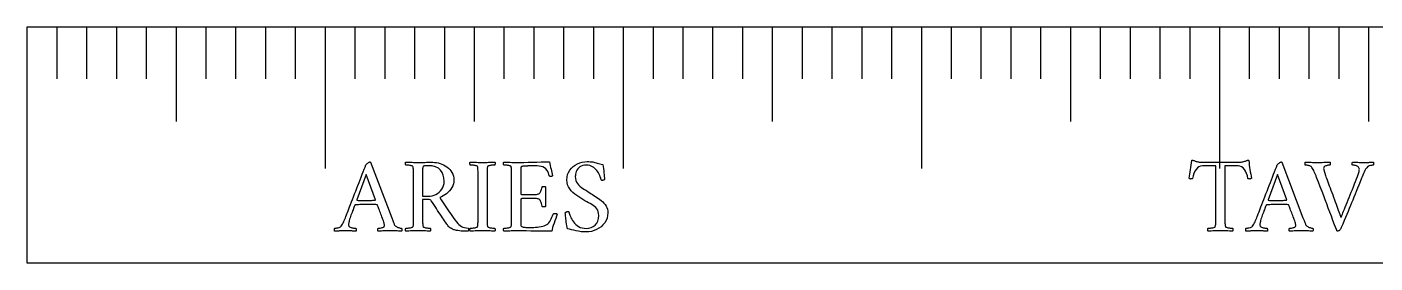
# Model space of a CAD drawing. Header units: millimetres. Extents: x 0 to 542, y 0 to 12.
# Drawn here: x 0 to 68.1, y 0 to 11.9 of the extents above; entities that cross this region are included whole.
import ezdxf

# ---------------------------------------------------------------- set-up
doc = ezdxf.new("R2010")
doc.units = ezdxf.units.MM
for name, color, linetype in [('CUT_OUTER', 1, 'Continuous'), ('ENGRAVE', 7, 'Continuous'), ('ENGRAVE_FINE', 8, 'Continuous'), ('TEXT', 5, 'Continuous')]:
    doc.layers.add(name, color=color, linetype=linetype)

msp = doc.modelspace()

# ---------------------------------------------------------------- linework, layer by layer
at = {"layer": 'CUT_OUTER'}
msp.add_lwpolyline([(0, 0), (542.2389, 0), (542.2389, 11.9), (0, 11.9)], close=True, dxfattribs=at)
at = {"layer": 'ENGRAVE'}
for points in [[(0, 11.9), (0, 4.76)], [(7.5311, 11.9), (7.5311, 7.14)], [(15.0622, 11.9), (15.0622, 4.76)], [(22.5933, 11.9), (22.5933, 7.14)], [(30.1244, 11.9), (30.1244, 4.76)], [(37.6555, 11.9), (37.6555, 7.14)], [(45.1866, 11.9), (45.1866, 4.76)], [(52.7177, 11.9), (52.7177, 7.14)], [(60.2488, 11.9), (60.2488, 4.76)], [(67.7799, 11.9), (67.7799, 7.14)]]:
    msp.add_lwpolyline(points, dxfattribs=at)
at = {"layer": 'ENGRAVE_FINE'}
for points in [[(1.5062, 11.9), (1.5062, 9.282)], [(3.0124, 11.9), (3.0124, 9.282)], [(4.5187, 11.9), (4.5187, 9.282)], [(6.0249, 11.9), (6.0249, 9.282)], [(9.0373, 11.9), (9.0373, 9.282)], [(10.5435, 11.9), (10.5435, 9.282)], [(12.0498, 11.9), (12.0498, 9.282)], [(13.556, 11.9), (13.556, 9.282)], [(16.5684, 11.9), (16.5684, 9.282)], [(18.0746, 11.9), (18.0746, 9.282)], [(19.5808, 11.9), (19.5808, 9.282)], [(21.0871, 11.9), (21.0871, 9.282)], [(24.0995, 11.9), (24.0995, 9.282)], [(25.6057, 11.9), (25.6057, 9.282)], [(27.1119, 11.9), (27.1119, 9.282)], [(28.6182, 11.9), (28.6182, 9.282)], [(31.6306, 11.9), (31.6306, 9.282)], [(33.1368, 11.9), (33.1368, 9.282)], [(34.643, 11.9), (34.643, 9.282)], [(36.1493, 11.9), (36.1493, 9.282)], [(39.1617, 11.9), (39.1617, 9.282)], [(40.6679, 11.9), (40.6679, 9.282)], [(42.1741, 11.9), (42.1741, 9.282)], [(43.6804, 11.9), (43.6804, 9.282)], [(46.6928, 11.9), (46.6928, 9.282)], [(48.199, 11.9), (48.199, 9.282)], [(49.7052, 11.9), (49.7052, 9.282)], [(51.2115, 11.9), (51.2115, 9.282)], [(54.2239, 11.9), (54.2239, 9.282)], [(55.7301, 11.9), (55.7301, 9.282)], [(57.2363, 11.9), (57.2363, 9.282)], [(58.7425, 11.9), (58.7425, 9.282)], [(61.755, 11.9), (61.755, 9.282)], [(63.2612, 11.9), (63.2612, 9.282)], [(64.7674, 11.9), (64.7674, 9.282)], [(66.2736, 11.9), (66.2736, 9.282)]]:
    msp.add_lwpolyline(points, dxfattribs=at)
at = {"layer": 'TEXT'}
for points in [[(16.1147, 2.3493), (16.1179, 2.3575), (16.1275, 2.3822), (16.1434, 2.4234), (16.1658, 2.481), (16.1935, 2.5527), (16.2255, 2.6361), (16.262, 2.7314), (16.3028, 2.8383), (16.3473, 2.9544), (16.3948, 3.0768), (16.4454, 3.2056), (16.499, 3.3408), (16.5542, 3.4802), (16.6098, 3.6216), (16.6657, 3.7651), (16.722, 3.9105), (16.7779, 4.0554), (16.8328, 4.1973), (16.8867, 4.3362), (16.9396, 4.4721), (16.9905, 4.6024), (17.0384, 4.7247), (17.0832, 4.8389), (17.125, 4.945), (17.139, 4.9672), (17.1593, 4.9907), (17.186, 5.0156), (17.2191, 5.0418), (17.2532, 5.0653), (17.2829, 5.0821), (17.3083, 5.0921), (17.3293, 5.0955), (17.3341, 5.0953), (17.338, 5.0948), (17.3409, 5.094), (17.3427, 5.0928), (17.3445, 5.0913), (17.3474, 5.0895), (17.3513, 5.0873), (17.3561, 5.0848), (18.4256, 2.2794), (18.4783, 2.141), (18.5183, 2.0376), (18.5455, 1.9691), (18.56, 1.9355), (18.5766, 1.9069), (18.5996, 1.8804), (18.629, 1.8559), (18.6648, 1.8334), (18.7037, 1.8134), (18.7427, 1.7964), (18.7816, 1.7825), (18.8206, 1.7716), (18.856, 1.7633), (18.8844, 1.7575), (18.9058, 1.7539), (18.92, 1.7528), (18.9291, 1.7375), (18.9348, 1.7185), (18.9372, 1.6958), (18.9361, 1.6695), (18.9335, 1.6441), (18.9308, 1.6244), (18.9281, 1.6105), (18.9254, 1.6023), (18.8495, 1.6075), (18.7776, 1.6124), (18.7098, 1.6169), (18.6459, 1.6211), (18.5811, 1.6246), (18.5102, 1.6271), (18.4333, 1.6286), (18.3504, 1.6291), (18.2629, 1.6286), (18.1831, 1.6271), (18.111, 1.6246), (18.0467, 1.6211), (17.9824, 1.6169), (17.9103, 1.6124), (17.8306, 1.6075), (17.7431, 1.6023), (17.7338, 1.615), (17.7276, 1.6318), (17.7244, 1.6527), (17.7243, 1.6775), (17.7268, 1.7024), (17.7317, 1.7232), (17.7389, 1.74), (17.7485, 1.7528), (17.776, 1.7539), (17.8103, 1.7575), (17.8512, 1.7633), (17.8989, 1.7716), (17.946, 1.7818), (17.9849, 1.7937), (18.0158, 1.8073), (18.0387, 1.8226), (18.0481, 1.8354), (18.0548, 1.8522), (18.0588, 1.873), (18.0602, 1.8979), (18.058, 1.9262), (18.0514, 1.963), (18.0405, 2.0082), (18.0252, 2.0618), (18.0066, 2.1214), (17.9856, 2.1847), (17.9622, 2.2517), (17.9365, 2.3224), (17.9097, 2.3945), (17.8828, 2.4655), (17.8559, 2.5355), (17.8291, 2.6046), (17.8034, 2.6701), (17.78, 2.7295), (17.759, 2.7829), (17.7404, 2.8303), (17.7251, 2.8691), (17.7142, 2.8968), (17.7076, 2.9134), (17.7055, 2.919), (17.7048, 2.9196), (17.7028, 2.9216), (17.6994, 2.925), (17.6947, 2.9297), (17.6893, 2.9344), (17.684, 2.9378), (17.6786, 2.9398), (17.6732, 2.9405), (17.6306, 2.9428), (17.5832, 2.9445), (17.5311, 2.9455), (17.4744, 2.9458), (17.4163, 2.9458), (17.3602, 2.9458), (17.3061, 2.9458), (17.254, 2.9458), (17.2406, 2.9458), (17.2272, 2.9458), (17.2137, 2.9458), (17.2003, 2.9458), (17.1872, 2.9458), (17.1748, 2.9458), (17.163, 2.9458), (17.1519, 2.9458), (17.0743, 2.9457), (17.0028, 2.9452), (16.9373, 2.9443), (16.8778, 2.9431), (16.8174, 2.9413), (16.7489, 2.9384), (16.6723, 2.9346), (16.5876, 2.9297), (16.5846, 2.9292), (16.5809, 2.9277), (16.5765, 2.9252), (16.5715, 2.9216), (16.5668, 2.9181), (16.5634, 2.9156), (16.5614, 2.9141), (16.5608, 2.9136), (16.5582, 2.9069), (16.5507, 2.8867), (16.5381, 2.8531), (16.5204, 2.8061), (16.4993, 2.7498), (16.4761, 2.6885), (16.4509, 2.6222), (16.4237, 2.5508), (16.3963, 2.4781), (16.3706, 2.4077), (16.3466, 2.3397), (16.3243, 2.2741), (16.3023, 2.2096), (16.2847, 2.1504), (16.2714, 2.0967), (16.2625, 2.0483), (16.2566, 2.005), (16.2524, 1.9664), (16.2499, 1.9325), (16.2491, 1.9032), (16.2543, 1.8752), (16.2699, 1.8502), (16.2959, 1.8282), (16.3324, 1.8092), (16.3743, 1.7932), (16.417, 1.7803), (16.4603, 1.7704), (16.5043, 1.7635), (16.5445, 1.7588), (16.5762, 1.7554), (16.5995, 1.7534), (16.6145, 1.7528), (16.6195, 1.7445), (16.6239, 1.7306), (16.6276, 1.7109), (16.6306, 1.6856), (16.6323, 1.6592), (16.632, 1.6365), (16.6296, 1.6176), (16.6252, 1.6023), (16.576, 1.605), (16.5305, 1.6077), (16.4887, 1.6103), (16.4506, 1.613), (16.4143, 1.6157), (16.378, 1.6184), (16.3418, 1.6211), (16.3055, 1.6238), (16.2663, 1.6261), (16.2215, 1.6278), (16.171, 1.6288), (16.1147, 1.6291), (16.0579, 1.6288), (16.0059, 1.6278), (15.9585, 1.6261), (15.9159, 1.6238), (15.8755, 1.6211), (15.8352, 1.6184), (15.7949, 1.6157), (15.7546, 1.613), (15.7116, 1.6103), (15.6633, 1.6077), (15.6095, 1.605), (15.5504, 1.6023), (15.5457, 1.6105), (15.5423, 1.6244), (15.5403, 1.6441), (15.5397, 1.6695), (15.5403, 1.6958), (15.5423, 1.7185), (15.5457, 1.7375), (15.5504, 1.7528), (15.5788, 1.7543), (15.6156, 1.7588), (15.6607, 1.7664), (15.7143, 1.7769), (15.7672, 1.7909), (15.8104, 1.8085), (15.8438, 1.8298), (15.8675, 1.8549), (15.9063, 1.9074), (15.9421, 1.963), (15.9748, 2.0216), (16.0045, 2.0833), (16.0326, 2.1473), (16.0603, 2.2129), (16.0877, 2.2803), (16.1147, 2.3493)], [(20.5054, 5.0794), (20.5948, 5.0757), (20.6854, 5.0646), (20.7775, 5.0461), (20.8709, 5.0203), (20.9631, 4.9873), (21.0516, 4.9477), (21.1364, 4.9014), (21.2175, 4.8483), (21.2929, 4.7883), (21.3606, 4.7213), (21.4205, 4.6473), (21.4728, 4.5661), (21.5151, 4.478), (21.5453, 4.3828), (21.5635, 4.2805), (21.5695, 4.1711), (21.563, 4.0778), (21.5433, 3.9857), (21.5106, 3.895), (21.4647, 3.8057), (21.4086, 3.7197), (21.3451, 3.6391), (21.2743, 3.5639), (21.196, 3.494), (21.1132, 3.4315), (21.0287, 3.3784), (20.9426, 3.3348), (20.8547, 3.3005), (20.9239, 3.1873), (20.9918, 3.0788), (21.0583, 2.975), (21.1234, 2.876), (21.1886, 2.7794), (21.2551, 2.6832), (21.323, 2.5873), (21.3922, 2.4917), (21.464, 2.3938), (21.5399, 2.2908), (21.6199, 2.1829), (21.7039, 2.0698), (21.7615, 1.9993), (21.8214, 1.9382), (21.8837, 1.8864), (21.9484, 1.8441), (22.0194, 1.8102), (22.1009, 1.7837), (22.1927, 1.7645), (22.295, 1.7528), (22.3038, 1.7397), (22.3085, 1.7219), (22.3091, 1.6993), (22.3058, 1.6721), (22.3007, 1.6456), (22.2964, 1.6251), (22.2927, 1.6107), (22.2896, 1.6023), (22.1635, 1.6035), (22.0485, 1.607), (21.9445, 1.6129), (21.8516, 1.6211), (21.7702, 1.631), (21.7005, 1.6419), (21.6426, 1.6538), (21.5964, 1.6668), (21.5668, 1.679), (21.5319, 1.6943), (21.4916, 1.7126), (21.4459, 1.7339), (21.3979, 1.7613), (21.3505, 1.7978), (21.3038, 1.8433), (21.2578, 1.8979), (21.2383, 1.9244), (21.2121, 1.961), (21.1792, 2.0077), (21.1396, 2.0645), (21.0946, 2.1296), (21.0455, 2.2015), (20.9924, 2.2801), (20.9353, 2.3654), (20.8752, 2.4556), (20.8131, 2.5488), (20.7489, 2.645), (20.6828, 2.7443), (20.6163, 2.8446), (20.5511, 2.9438), (20.4873, 3.0421), (20.4248, 3.1393), (20.3986, 3.1675), (20.363, 3.1877), (20.318, 3.1998), (20.2636, 3.2038), (19.9895, 3.2038), (19.9895, 2.2257), (19.9895, 2.2176), (19.9895, 2.2096), (19.9895, 2.2015), (19.9895, 2.1934), (19.9895, 2.1854), (19.9895, 2.1773), (19.9895, 2.1693), (19.9895, 2.1612), (19.9897, 2.1113), (19.9902, 2.0638), (19.991, 2.0186), (19.9922, 1.9758), (19.9944, 1.936), (19.9982, 1.8999), (20.0038, 1.8675), (20.011, 1.8387), (20.0204, 1.8256), (20.0379, 1.8132), (20.0634, 1.8015), (20.097, 1.7904), (20.1353, 1.7805), (20.1749, 1.7722), (20.2159, 1.7657), (20.2582, 1.7608), (20.2978, 1.7573), (20.3308, 1.7548), (20.357, 1.7533), (20.3764, 1.7528), (20.3837, 1.74), (20.3892, 1.7232), (20.3931, 1.7024), (20.3952, 1.6775), (20.3951, 1.6527), (20.3919, 1.6318), (20.3857, 1.615), (20.3764, 1.6023), (20.2967, 1.6075), (20.2186, 1.6124), (20.1422, 1.6169), (20.0674, 1.6211), (19.993, 1.6246), (19.9176, 1.6271), (19.8412, 1.6286), (19.7638, 1.6291), (19.6882, 1.6286), (19.612, 1.6271), (19.535, 1.6246), (19.4574, 1.6211), (19.3792, 1.6169), (19.3003, 1.6124), (19.2206, 1.6075), (19.1404, 1.6023), (19.1311, 1.615), (19.1249, 1.6318), (19.1217, 1.6527), (19.1216, 1.6775), (19.1237, 1.7024), (19.1276, 1.7232), (19.1331, 1.74), (19.1404, 1.7528), (19.1598, 1.7533), (19.186, 1.7548), (19.219, 1.7573), (19.2586, 1.7608), (19.3011, 1.7657), (19.3426, 1.7722), (19.383, 1.7805), (19.4225, 1.7904), (19.4569, 1.8015), (19.4823, 1.8132), (19.4986, 1.8256), (19.5058, 1.8387), (19.5154, 1.8733), (19.5226, 1.9126), (19.5275, 1.9566), (19.53, 2.0053), (19.5312, 2.0574), (19.532, 2.1115), (19.5325, 2.1676), (19.5327, 2.2257), (19.5273, 4.4667), (19.5271, 4.525), (19.5266, 4.5816), (19.5258, 4.6365), (19.5246, 4.6898), (19.5221, 4.7396), (19.5172, 4.7845), (19.51, 4.8243), (19.5004, 4.859), (19.4932, 4.8742), (19.4769, 4.8873), (19.4516, 4.8983), (19.4171, 4.9074), (19.3778, 4.915), (19.3379, 4.9215), (19.2972, 4.9271), (19.2559, 4.9316), (19.2175, 4.9351), (19.1854, 4.9376), (19.1597, 4.9391), (19.1404, 4.9397), (19.1331, 4.9524), (19.1276, 4.9692), (19.1237, 4.99), (19.1216, 5.0149), (19.1217, 5.0397), (19.1249, 5.0606), (19.1311, 5.0774), (19.1404, 5.0901), (19.2205, 5.0873), (19.2996, 5.0841), (19.3777, 5.0806), (19.4548, 5.0767), (19.5312, 5.0732), (19.6073, 5.0706), (19.683, 5.0691), (19.7584, 5.0686), (19.8378, 5.069), (19.9203, 5.07), (20.0058, 5.0717), (20.0943, 5.074), (20.1875, 5.0764), (20.2871, 5.078), (20.3931, 5.079), (20.5054, 5.0794)], [(21.0805, 4.1228), (21.0689, 4.287), (21.0341, 4.4358), (20.9762, 4.5692), (20.895, 4.6871), (20.7867, 4.7835), (20.6472, 4.8523), (20.4764, 4.8936), (20.2743, 4.9074), (20.2469, 4.9071), (20.2132, 4.9061), (20.1731, 4.9044), (20.1265, 4.902), (20.082, 4.8973), (20.0479, 4.8886), (20.0243, 4.8758), (20.011, 4.859), (20.0014, 4.8307), (19.9942, 4.7939), (19.9893, 4.7487), (19.9868, 4.6951), (19.9856, 4.6372), (19.9848, 4.5789), (19.9843, 4.5203), (19.9841, 4.4613), (19.9895, 3.365), (20.2689, 3.365), (20.3699, 3.3709), (20.4685, 3.3885), (20.5647, 3.4179), (20.6586, 3.4591), (20.7471, 3.5108), (20.8272, 3.5719), (20.8989, 3.6425), (20.9622, 3.7224), (21.0139, 3.8109), (21.0509, 3.9071), (21.0731, 4.0111), (21.0805, 4.1228)], [(23.0205, 5.0686), (23.098, 5.0691), (23.1744, 5.0706), (23.2498, 5.0732), (23.3242, 5.0767), (23.3989, 5.0806), (23.4753, 5.0841), (23.5534, 5.0873), (23.6332, 5.0901), (23.6424, 5.0774), (23.6486, 5.0606), (23.6518, 5.0397), (23.652, 5.0149), (23.6498, 4.99), (23.646, 4.9692), (23.6404, 4.9524), (23.6332, 4.9397), (23.6137, 4.9391), (23.5875, 4.9376), (23.5546, 4.9351), (23.515, 4.9316), (23.4726, 4.9271), (23.4317, 4.9215), (23.392, 4.915), (23.3537, 4.9074), (23.3201, 4.8983), (23.2946, 4.8873), (23.2772, 4.8742), (23.2677, 4.859), (23.2605, 4.8302), (23.255, 4.7972), (23.2511, 4.7603), (23.2489, 4.7193), (23.2478, 4.6753), (23.2469, 4.6293), (23.2464, 4.5813), (23.2463, 4.5312), (23.2463, 4.5232), (23.2463, 4.5151), (23.2463, 4.507), (23.2463, 4.499), (23.2463, 4.4909), (23.2463, 4.4828), (23.2463, 4.4748), (23.2463, 4.4667), (23.2463, 2.2257), (23.2463, 2.2176), (23.2463, 2.2096), (23.2463, 2.2015), (23.2463, 2.1934), (23.2463, 2.1854), (23.2463, 2.1773), (23.2463, 2.1693), (23.2463, 2.1612), (23.2464, 2.1113), (23.2469, 2.0638), (23.2478, 2.0186), (23.2489, 1.9758), (23.2511, 1.936), (23.255, 1.8999), (23.2605, 1.8675), (23.2677, 1.8387), (23.2772, 1.8256), (23.2946, 1.8132), (23.3201, 1.8015), (23.3537, 1.7904), (23.392, 1.7805), (23.4317, 1.7722), (23.4726, 1.7657), (23.515, 1.7608), (23.5546, 1.7573), (23.5875, 1.7548), (23.6137, 1.7533), (23.6332, 1.7528), (23.6404, 1.74), (23.646, 1.7232), (23.6498, 1.7024), (23.652, 1.6775), (23.6518, 1.6527), (23.6486, 1.6318), (23.6424, 1.615), (23.6332, 1.6023), (23.5534, 1.6075), (23.4753, 1.6124), (23.3989, 1.6169), (23.3242, 1.6211), (23.2498, 1.6246), (23.1744, 1.6271), (23.098, 1.6286), (23.0205, 1.6291), (22.945, 1.6286), (22.8687, 1.6271), (22.7918, 1.6246), (22.7142, 1.6211), (22.6359, 1.6169), (22.557, 1.6124), (22.4774, 1.6075), (22.3971, 1.6023), (22.3879, 1.615), (22.3817, 1.6318), (22.3785, 1.6527), (22.3783, 1.6775), (22.3805, 1.7024), (22.3844, 1.7232), (22.3899, 1.74), (22.3971, 1.7528), (22.4166, 1.7533), (22.4428, 1.7548), (22.4757, 1.7573), (22.5154, 1.7608), (22.5579, 1.7657), (22.5993, 1.7722), (22.6398, 1.7805), (22.6793, 1.7904), (22.7137, 1.8015), (22.7391, 1.8132), (22.7554, 1.8256), (22.7626, 1.8387), (22.7721, 1.8733), (22.7794, 1.9126), (22.7842, 1.9566), (22.7868, 2.0053), (22.7879, 2.0574), (22.7888, 2.1115), (22.7893, 2.1676), (22.7894, 2.2257), (22.7894, 4.4667), (22.7893, 4.525), (22.7888, 4.5816), (22.7879, 4.6365), (22.7868, 4.6898), (22.7842, 4.7396), (22.7794, 4.7845), (22.7721, 4.8243), (22.7626, 4.859), (22.7554, 4.8742), (22.7391, 4.8873), (22.7137, 4.8983), (22.6793, 4.9074), (22.6398, 4.915), (22.5993, 4.9215), (22.5579, 4.9271), (22.5154, 4.9316), (22.4757, 4.9351), (22.4428, 4.9376), (22.4166, 4.9391), (22.3971, 4.9397), (22.3899, 4.9524), (22.3844, 4.9692), (22.3805, 4.99), (22.3783, 5.0149), (22.3785, 5.0397), (22.3817, 5.0606), (22.3879, 5.0774), (22.3971, 5.0901), (22.4774, 5.0873), (22.557, 5.0841), (22.6359, 5.0806), (22.7142, 5.0767), (22.7918, 5.0732), (22.8687, 5.0706), (22.945, 5.0691), (23.0205, 5.0686)], [(24.7188, 5.0686), (24.9089, 5.0696), (25.1084, 5.0727), (25.3173, 5.0777), (25.5357, 5.0848), (25.7573, 5.0918), (25.9763, 5.0968), (26.1927, 5.0999), (26.4063, 5.1009), (26.4207, 5.0035), (26.4372, 4.9101), (26.4557, 4.8207), (26.4761, 4.7354), (26.4973, 4.6515), (26.5178, 4.5661), (26.5376, 4.4795), (26.5568, 4.3915), (26.541, 4.3797), (26.5205, 4.3713), (26.4953, 4.3663), (26.4654, 4.3646), (26.4345, 4.367), (26.4117, 4.374), (26.3969, 4.3858), (26.3902, 4.4022), (26.3428, 4.5463), (26.2867, 4.6615), (26.2219, 4.7479), (26.1483, 4.8053), (26.067, 4.8429), (25.979, 4.8698), (25.8843, 4.8859), (25.7829, 4.8913), (25.3314, 4.8913), (25.312, 4.8911), (25.2858, 4.8906), (25.2528, 4.8898), (25.2132, 4.8886), (25.1709, 4.8867), (25.1299, 4.8839), (25.0903, 4.88), (25.052, 4.8752), (25.0184, 4.8688), (24.9929, 4.8604), (24.9754, 4.85), (24.966, 4.8375), (24.9588, 4.8087), (24.9532, 4.7757), (24.9494, 4.7388), (24.9472, 4.6978), (24.946, 4.6545), (24.9452, 4.6105), (24.9447, 4.5658), (24.9445, 4.5205), (24.9445, 4.5027), (24.9445, 4.4869), (24.9445, 4.4731), (24.9445, 4.4613), (24.9445, 3.4832), (24.9489, 3.4735), (24.962, 3.4658), (24.9838, 3.4601), (25.0144, 3.4564), (25.0503, 3.454), (25.0883, 3.4523), (25.1282, 3.4513), (25.1702, 3.451), (25.4443, 3.451), (25.5331, 3.4517), (25.6116, 3.4537), (25.6796, 3.457), (25.7372, 3.4617), (25.7861, 3.4688), (25.8279, 3.4792), (25.8626, 3.493), (25.8904, 3.5101), (25.9132, 3.5313), (25.9333, 3.5571), (25.9508, 3.5877), (25.9656, 3.623), (25.9794, 3.664), (25.9938, 3.7116), (26.0089, 3.7661), (26.0247, 3.8272), (26.0314, 3.8437), (26.0462, 3.8554), (26.069, 3.8625), (26.0999, 3.8648), (26.1298, 3.8631), (26.155, 3.8581), (26.1755, 3.8497), (26.1913, 3.8379), (26.1913, 2.8491), (26.1779, 2.8397), (26.1591, 2.833), (26.1349, 2.8289), (26.1053, 2.8276), (26.0761, 2.8299), (26.0529, 2.837), (26.0358, 2.8488), (26.0247, 2.8652), (26.0067, 2.9352), (25.9904, 2.9949), (25.9758, 3.0441), (25.9629, 3.0829), (25.9512, 3.1138), (25.9401, 3.1393), (25.9297, 3.1594), (25.9199, 3.1742), (25.91, 3.1858), (25.8991, 3.1964), (25.8872, 3.206), (25.8742, 3.2145), (25.8564, 3.2244), (25.8299, 3.2327), (25.7946, 3.2392), (25.7506, 3.2441), (25.7011, 3.2478), (25.6492, 3.2508), (25.5949, 3.2532), (25.5383, 3.2548), (25.4814, 3.256), (25.4262, 3.2569), (25.3726, 3.2574), (25.3207, 3.2575), (25.2846, 3.2574), (25.2461, 3.2569), (25.2053, 3.256), (25.1622, 3.2548), (25.1193, 3.2532), (25.0795, 3.2508), (25.0427, 3.2478), (25.009, 3.2441), (24.9808, 3.2389), (24.9606, 3.2313), (24.9485, 3.2214), (24.9445, 3.2092), (24.9445, 2.2096), (24.9445, 2.2035), (24.9445, 2.1961), (24.9445, 2.1874), (24.9445, 2.1773), (24.9447, 2.137), (24.9452, 2.0913), (24.946, 2.0403), (24.9472, 1.9838), (24.9497, 1.9311), (24.9546, 1.8911), (24.9618, 1.8639), (24.9714, 1.8495), (24.9998, 1.8325), (25.0312, 1.8193), (25.0656, 1.8097), (25.103, 1.8038), (25.1475, 1.8003), (25.2031, 1.7978), (25.2698, 1.7963), (25.3476, 1.7957), (25.6001, 1.7957), (25.6939, 1.7981), (25.7869, 1.8052), (25.8793, 1.8169), (25.971, 1.8334), (26.0576, 1.8542), (26.1349, 1.879), (26.2027, 1.9079), (26.2612, 1.9409), (26.3196, 1.9827), (26.3713, 2.0329), (26.4164, 2.0915), (26.4546, 2.1585), (26.4892, 2.2312), (26.5232, 2.307), (26.5564, 2.3857), (26.589, 2.4675), (26.5977, 2.4816), (26.6132, 2.4917), (26.6354, 2.4978), (26.6642, 2.4998), (26.7086, 2.4978), (26.7449, 2.4917), (26.7731, 2.4816), (26.7932, 2.4675), (26.7548, 2.3584), (26.7146, 2.2458), (26.6728, 2.13), (26.6293, 2.0107), (26.5888, 1.8942), (26.5561, 1.7863), (26.5311, 1.6873), (26.5138, 1.5969), (26.3018, 1.5976), (26.0905, 1.5996), (25.8799, 1.6029), (25.67, 1.6077), (25.4537, 1.6124), (25.224, 1.6157), (24.9808, 1.6177), (24.7242, 1.6184), (24.6351, 1.6179), (24.5508, 1.6164), (24.4712, 1.6139), (24.3963, 1.6103), (24.3231, 1.6068), (24.2485, 1.6043), (24.1726, 1.6028), (24.0954, 1.6023), (24.0861, 1.615), (24.0799, 1.6318), (24.0767, 1.6527), (24.0766, 1.6775), (24.0787, 1.7024), (24.0826, 1.7232), (24.0882, 1.74), (24.0954, 1.7528), (24.1149, 1.7533), (24.1411, 1.7548), (24.174, 1.7573), (24.2136, 1.7608), (24.2561, 1.7657), (24.2976, 1.7722), (24.3381, 1.7805), (24.3775, 1.7904), (24.4119, 1.8015), (24.4373, 1.8132), (24.4536, 1.8256), (24.4608, 1.8387), (24.4704, 1.8733), (24.4776, 1.9126), (24.4825, 1.9566), (24.485, 2.0053), (24.4862, 2.0574), (24.487, 2.1115), (24.4875, 2.1676), (24.4877, 2.2257), (24.4877, 4.4667), (24.4875, 4.525), (24.487, 4.5816), (24.4862, 4.6365), (24.485, 4.6898), (24.4825, 4.7396), (24.4776, 4.7845), (24.4704, 4.8243), (24.4608, 4.859), (24.4536, 4.8742), (24.4373, 4.8873), (24.4119, 4.8983), (24.3775, 4.9074), (24.3381, 4.915), (24.2976, 4.9215), (24.2561, 4.9271), (24.2136, 4.9316), (24.174, 4.9351), (24.1411, 4.9376), (24.1149, 4.9391), (24.0954, 4.9397), (24.0882, 4.9524), (24.0826, 4.9692), (24.0787, 4.99), (24.0766, 5.0149), (24.0767, 5.0397), (24.0799, 5.0606), (24.0861, 5.0774), (24.0954, 5.0901), (24.1757, 5.0873), (24.2553, 5.0841), (24.3342, 5.0806), (24.4125, 5.0767), (24.49, 5.0732), (24.567, 5.0706), (24.6432, 5.0691), (24.7188, 5.0686)], [(28.3087, 5.1116), (28.3885, 5.1105), (28.4612, 5.1069), (28.5269, 5.101), (28.5855, 5.0928), (28.6409, 5.0826), (28.697, 5.0706), (28.7538, 5.057), (28.8112, 5.0418), (28.8725, 5.025), (28.9409, 5.0068), (29.0163, 4.9873), (29.0987, 4.9665), (29.114, 4.8636), (29.1276, 4.7589), (29.1396, 4.6526), (29.1498, 4.5446), (29.1584, 4.4427), (29.1653, 4.3545), (29.1705, 4.2801), (29.174, 4.2195), (29.1737, 4.2069), (29.1673, 4.196), (29.1548, 4.1868), (29.1364, 4.1792), (29.1159, 4.1733), (29.0974, 4.1691), (29.0809, 4.1666), (29.0665, 4.1658), (29.0487, 4.1671), (29.0329, 4.1711), (29.0191, 4.1779), (29.0074, 4.1873), (28.9993, 4.2376), (28.9859, 4.2921), (28.9671, 4.3505), (28.9429, 4.413), (28.9135, 4.4768), (28.8791, 4.5393), (28.8396, 4.6004), (28.7951, 4.6602), (28.7457, 4.7168), (28.6917, 4.7683), (28.6329, 4.8149), (28.5694, 4.8564), (28.5014, 4.8904), (28.429, 4.9148), (28.3522, 4.9294), (28.2711, 4.9343), (28.1693, 4.9286), (28.079, 4.9114), (28.0001, 4.8829), (27.9325, 4.8429), (27.8751, 4.7945), (27.8264, 4.7408), (27.7864, 4.6817), (27.7552, 4.6172), (27.7317, 4.5504), (27.7149, 4.4842), (27.7048, 4.4187), (27.7015, 4.3539), (27.7083, 4.2534), (27.729, 4.1617), (27.7634, 4.0788), (27.8116, 4.0045), (27.8704, 3.9367), (27.9366, 3.8729), (28.0101, 3.8131), (28.0911, 3.7573), (28.1759, 3.7033), (28.261, 3.6485), (28.3465, 3.5931), (28.4323, 3.537), (28.4985, 3.4957), (28.568, 3.4523), (28.6409, 3.407), (28.7172, 3.3596), (28.7944, 3.3099), (28.8703, 3.2575), (28.9449, 3.2024), (29.0181, 3.1447), (29.0873, 3.0834), (29.1498, 3.0177), (29.2056, 2.9477), (29.2546, 2.8733), (29.2946, 2.7942), (29.3231, 2.71), (29.3403, 2.6209), (29.346, 2.5266), (29.3361, 2.3884), (29.3063, 2.2586), (29.2568, 2.1372), (29.1874, 2.0242), (29.1024, 1.9214), (29.006, 1.8307), (28.8982, 1.7521), (28.779, 1.6856), (28.6522, 1.6327), (28.5217, 1.5949), (28.3875, 1.5722), (28.2496, 1.5647), (28.1191, 1.5684), (27.991, 1.5794), (27.8652, 1.5979), (27.7418, 1.6238), (27.6227, 1.652), (27.51, 1.6775), (27.4037, 1.7004), (27.3038, 1.7205), (27.2881, 1.7998), (27.2735, 1.8817), (27.2599, 1.9664), (27.2473, 2.0537), (27.2359, 2.1397), (27.2258, 2.2203), (27.2171, 2.2955), (27.2097, 2.3654), (27.2038, 2.4262), (27.1996, 2.4742), (27.1971, 2.5095), (27.1963, 2.532), (27.2102, 2.5449), (27.2252, 2.5569), (27.2411, 2.5678), (27.2581, 2.5777), (27.2757, 2.5859), (27.2937, 2.5918), (27.312, 2.5953), (27.3306, 2.5965), (27.3525, 2.5935), (27.3696, 2.5844), (27.382, 2.5693), (27.3898, 2.5481), (27.4, 2.507), (27.4146, 2.4588), (27.4336, 2.4035), (27.4569, 2.3412), (27.4855, 2.2749), (27.5201, 2.2075), (27.5607, 2.1392), (27.6074, 2.0698), (27.6608, 2.0028), (27.7216, 1.9415), (27.7898, 1.8859), (27.8654, 1.8361), (27.9495, 1.7949), (28.0434, 1.7655), (28.147, 1.7479), (28.2604, 1.742), (28.3826, 1.7526), (28.4968, 1.7843), (28.603, 1.8372), (28.7011, 1.9113), (28.7834, 2.0045), (28.8421, 2.1148), (28.8774, 2.2423), (28.8892, 2.3869), (28.8829, 2.491), (28.8643, 2.5831), (28.8332, 2.663), (28.7897, 2.7309), (28.7363, 2.7906), (28.6755, 2.8464), (28.6073, 2.8981), (28.5318, 2.9458), (28.451, 2.9922), (28.3672, 3.0399), (28.2804, 3.0889), (28.1905, 3.1393), (28.0902, 3.1999), (27.9883, 3.2636), (27.8847, 3.3302), (27.7794, 3.3999), (27.6774, 3.4743), (27.5839, 3.5551), (27.4988, 3.6423), (27.422, 3.7358), (27.3585, 3.8369), (27.3132, 3.9468), (27.286, 4.0653), (27.2769, 4.1926), (27.2861, 4.3278), (27.3138, 4.454), (27.36, 4.571), (27.4247, 4.679), (27.5041, 4.7766), (27.5946, 4.8624), (27.6963, 4.9365), (27.8089, 4.9988), (27.9289, 5.0481), (28.0521, 5.0834), (28.1788, 5.1046), (28.3087, 5.1116)], [(61.312, 5.0901), (61.3466, 5.0918), (61.3859, 5.0968), (61.4299, 5.1052), (61.4786, 5.117), (61.5263, 5.1301), (61.5673, 5.1425), (61.6016, 5.1543), (61.6291, 5.1654), (61.6489, 5.1748), (61.6654, 5.1815), (61.6785, 5.1855), (61.6882, 5.1869), (61.6966, 5.1862), (61.7057, 5.1842), (61.7154, 5.1808), (61.7258, 5.1761), (61.7398, 5.0562), (61.7547, 4.9383), (61.7707, 4.8224), (61.7876, 4.7086), (61.8056, 4.5967), (61.8246, 4.4869), (61.8446, 4.3791), (61.8656, 4.2733), (61.8592, 4.2675), (61.8508, 4.2612), (61.8404, 4.2541), (61.8279, 4.2464), (61.8138, 4.2397), (61.7984, 4.2356), (61.7816, 4.2343), (61.7635, 4.2356), (61.7366, 4.2373), (61.7151, 4.2424), (61.699, 4.2507), (61.6882, 4.2625), (61.657, 4.3938), (61.617, 4.5137), (61.5683, 4.6222), (61.5109, 4.7193), (61.4444, 4.7993), (61.3684, 4.8564), (61.2831, 4.8906), (61.1884, 4.902), (60.522, 4.902), (60.522, 2.2257), (60.5222, 2.1676), (60.5227, 2.1115), (60.5235, 2.0574), (60.5247, 2.0053), (60.5272, 1.9566), (60.5321, 1.9126), (60.5393, 1.8733), (60.5489, 1.8387), (60.5583, 1.8256), (60.5758, 1.8132), (60.6013, 1.8015), (60.6349, 1.7904), (60.673, 1.7805), (60.7121, 1.7722), (60.7523, 1.7657), (60.7934, 1.7608), (60.8319, 1.7573), (60.8639, 1.7548), (60.8896, 1.7533), (60.909, 1.7528), (60.9162, 1.74), (60.9217, 1.7232), (60.9256, 1.7024), (60.9278, 1.6775), (60.9276, 1.6527), (60.9244, 1.6318), (60.9182, 1.615), (60.909, 1.6023), (60.8292, 1.6075), (60.7511, 1.6124), (60.6747, 1.6169), (60.5999, 1.6211), (60.5255, 1.6246), (60.4501, 1.6271), (60.3737, 1.6286), (60.2963, 1.6291), (60.2207, 1.6286), (60.1445, 1.6271), (60.0676, 1.6246), (59.99, 1.6211), (59.9117, 1.6169), (59.8328, 1.6124), (59.7532, 1.6075), (59.6729, 1.6023), (59.6637, 1.615), (59.6574, 1.6318), (59.6542, 1.6527), (59.6541, 1.6775), (59.6563, 1.7024), (59.6601, 1.7232), (59.6657, 1.74), (59.6729, 1.7528), (59.6924, 1.7533), (59.7186, 1.7548), (59.7515, 1.7573), (59.7911, 1.7608), (59.8336, 1.7657), (59.8751, 1.7722), (59.9156, 1.7805), (59.955, 1.7904), (59.9895, 1.8015), (60.0148, 1.8132), (60.0311, 1.8256), (60.0383, 1.8387), (60.0479, 1.8733), (60.0551, 1.9126), (60.06, 1.9566), (60.0625, 2.0053), (60.0637, 2.0574), (60.0645, 2.1115), (60.065, 2.1676), (60.0652, 2.2257), (60.0652, 4.902), (59.3881, 4.902), (59.2933, 4.8906), (59.208, 4.8564), (59.1321, 4.7993), (59.0656, 4.7193), (59.0078, 4.6222), (58.9581, 4.5137), (58.9165, 4.3938), (58.8829, 4.2625), (58.8721, 4.2507), (58.856, 4.2424), (58.8345, 4.2373), (58.8076, 4.2356), (58.7897, 4.2343), (58.7734, 4.2356), (58.7588, 4.2397), (58.7458, 4.2464), (58.7346, 4.2541), (58.725, 4.2612), (58.7171, 4.2675), (58.7109, 4.2733), (58.7317, 4.3791), (58.7512, 4.4869), (58.7694, 4.5967), (58.7861, 4.7086), (58.8019, 4.8224), (58.8171, 4.9383), (58.8315, 5.0562), (58.8453, 5.1761), (58.8594, 5.1803), (58.8748, 5.1822), (58.8916, 5.1817), (58.9098, 5.1788), (58.9276, 5.1746), (58.9433, 5.1701), (58.9571, 5.1652), (58.9689, 5.16), (58.9956, 5.1491), (59.0273, 5.1378), (59.0641, 5.1262), (59.1059, 5.1143), (59.1487, 5.1037), (59.1885, 5.0962), (59.2253, 5.0916), (59.2591, 5.0901)], [(62.1558, 2.3493), (62.159, 2.3575), (62.1685, 2.3822), (62.1845, 2.4234), (62.2068, 2.481), (62.2345, 2.5527), (62.2666, 2.6361), (62.3031, 2.7314), (62.3439, 2.8383), (62.3884, 2.9544), (62.4359, 3.0768), (62.4864, 3.2056), (62.54, 3.3408), (62.5953, 3.4802), (62.6509, 3.6216), (62.7068, 3.7651), (62.7631, 3.9105), (62.819, 4.0554), (62.8739, 4.1973), (62.9278, 4.3362), (62.9807, 4.4721), (63.0316, 4.6024), (63.0795, 4.7247), (63.1243, 4.8389), (63.1661, 4.945), (63.1801, 4.9672), (63.2004, 4.9907), (63.2271, 5.0156), (63.2602, 5.0418), (63.2943, 5.0653), (63.324, 5.0821), (63.3493, 5.0921), (63.3703, 5.0955), (63.3752, 5.0953), (63.3791, 5.0948), (63.3819, 5.094), (63.3838, 5.0928), (63.3856, 5.0913), (63.3885, 5.0895), (63.3923, 5.0873), (63.3972, 5.0848), (64.4667, 2.2794), (64.5194, 2.141), (64.5594, 2.0376), (64.5866, 1.9691), (64.601, 1.9355), (64.6177, 1.9069), (64.6407, 1.8804), (64.6701, 1.8559), (64.7058, 1.8334), (64.7448, 1.8134), (64.7837, 1.7964), (64.8227, 1.7825), (64.8617, 1.7716), (64.8971, 1.7633), (64.9255, 1.7575), (64.9468, 1.7539), (64.9611, 1.7528), (64.9702, 1.7375), (64.9759, 1.7185), (64.9782, 1.6958), (64.9772, 1.6695), (64.9745, 1.6441), (64.9718, 1.6244), (64.9692, 1.6105), (64.9665, 1.6023), (64.8906, 1.6075), (64.8187, 1.6124), (64.7508, 1.6169), (64.687, 1.6211), (64.6222, 1.6246), (64.5513, 1.6271), (64.4744, 1.6286), (64.3914, 1.6291), (64.3039, 1.6286), (64.2242, 1.6271), (64.1521, 1.6246), (64.0878, 1.6211), (64.0235, 1.6169), (63.9514, 1.6124), (63.8716, 1.6075), (63.7841, 1.6023), (63.7749, 1.615), (63.7687, 1.6318), (63.7655, 1.6527), (63.7653, 1.6775), (63.7679, 1.7024), (63.7727, 1.7232), (63.78, 1.74), (63.7895, 1.7528), (63.8171, 1.7539), (63.8513, 1.7575), (63.8923, 1.7633), (63.94, 1.7716), (63.987, 1.7818), (64.026, 1.7937), (64.0569, 1.8073), (64.0797, 1.8226), (64.0891, 1.8354), (64.0959, 1.8522), (64.0999, 1.873), (64.1012, 1.8979), (64.099, 1.9262), (64.0925, 1.963), (64.0816, 2.0082), (64.0663, 2.0618), (64.0477, 2.1214), (64.0267, 2.1847), (64.0033, 2.2517), (63.9776, 2.3224), (63.9507, 2.3945), (63.9239, 2.4655), (63.897, 2.5355), (63.8701, 2.6046), (63.8444, 2.6701), (63.8211, 2.7295), (63.8001, 2.7829), (63.7815, 2.8303), (63.7662, 2.8691), (63.7553, 2.8968), (63.7487, 2.9134), (63.7465, 2.919), (63.7459, 2.9196), (63.7438, 2.9216), (63.7405, 2.925), (63.7358, 2.9297), (63.7304, 2.9344), (63.725, 2.9378), (63.7197, 2.9398), (63.7143, 2.9405), (63.6716, 2.9428), (63.6243, 2.9445), (63.5722, 2.9455), (63.5154, 2.9458), (63.4573, 2.9458), (63.4012, 2.9458), (63.3472, 2.9458), (63.2951, 2.9458), (63.2817, 2.9458), (63.2682, 2.9458), (63.2548, 2.9458), (63.2414, 2.9458), (63.2283, 2.9458), (63.2158, 2.9458), (63.2041, 2.9458), (63.193, 2.9458), (63.1154, 2.9457), (63.0439, 2.9452), (62.9784, 2.9443), (62.9189, 2.9431), (62.8584, 2.9413), (62.7899, 2.9384), (62.7133, 2.9346), (62.6287, 2.9297), (62.6257, 2.9292), (62.622, 2.9277), (62.6176, 2.9252), (62.6126, 2.9216), (62.6079, 2.9181), (62.6045, 2.9156), (62.6025, 2.9141), (62.6018, 2.9136), (62.5993, 2.9069), (62.5917, 2.8867), (62.5792, 2.8531), (62.5615, 2.8061), (62.5404, 2.7498), (62.5172, 2.6885), (62.492, 2.6222), (62.4648, 2.5508), (62.4374, 2.4781), (62.4117, 2.4077), (62.3877, 2.3397), (62.3654, 2.2741), (62.3434, 2.2096), (62.3257, 2.1504), (62.3125, 2.0967), (62.3036, 2.0483), (62.2977, 2.005), (62.2935, 1.9664), (62.291, 1.9325), (62.2901, 1.9032), (62.2953, 1.8752), (62.3109, 1.8502), (62.337, 1.8282), (62.3734, 1.8092), (62.4154, 1.7932), (62.4581, 1.7803), (62.5014, 1.7704), (62.5454, 1.7635), (62.5855, 1.7588), (62.6173, 1.7554), (62.6406, 1.7534), (62.6556, 1.7528), (62.6606, 1.7445), (62.665, 1.7306), (62.6687, 1.7109), (62.6717, 1.6856), (62.6734, 1.6592), (62.673, 1.6365), (62.6707, 1.6176), (62.6663, 1.6023), (62.6171, 1.605), (62.5716, 1.6077), (62.5298, 1.6103), (62.4917, 1.613), (62.4554, 1.6157), (62.4191, 1.6184), (62.3828, 1.6211), (62.3466, 1.6238), (62.3074, 1.6261), (62.2626, 1.6278), (62.212, 1.6288), (62.1558, 1.6291), (62.099, 1.6288), (62.0469, 1.6278), (61.9996, 1.6261), (61.9569, 1.6238), (61.9166, 1.6211), (61.8763, 1.6184), (61.836, 1.6157), (61.7957, 1.613), (61.7527, 1.6103), (61.7043, 1.6077), (61.6506, 1.605), (61.5915, 1.6023), (61.5868, 1.6105), (61.5834, 1.6244), (61.5814, 1.6441), (61.5807, 1.6695), (61.5814, 1.6958), (61.5834, 1.7185), (61.5868, 1.7375), (61.5915, 1.7528), (61.6199, 1.7543), (61.6566, 1.7588), (61.7018, 1.7664), (61.7554, 1.7769), (61.8083, 1.7909), (61.8515, 1.8085), (61.8849, 1.8298), (61.9086, 1.8549), (61.9474, 1.9074), (61.9831, 1.963), (62.0159, 2.0216), (62.0456, 2.0833), (62.0736, 2.1473), (62.1014, 2.2129), (62.1287, 2.2803), (62.1558, 2.3493)], [(65.1868, 5.0686), (65.2721, 5.0691), (65.3561, 5.0706), (65.4387, 5.0732), (65.52, 5.0767), (65.6003, 5.0806), (65.6799, 5.0841), (65.7588, 5.0873), (65.8371, 5.0901), (65.8416, 5.0769), (65.8445, 5.0586), (65.8457, 5.0352), (65.8452, 5.0068), (65.843, 4.9795), (65.8391, 4.9591), (65.8336, 4.9459), (65.8263, 4.9397), (65.8121, 4.9388), (65.7907, 4.9363), (65.7624, 4.9321), (65.7269, 4.9262), (65.6885, 4.9182), (65.651, 4.9074), (65.6146, 4.894), (65.5791, 4.8778), (65.5486, 4.8579), (65.5267, 4.8328), (65.5136, 4.8028), (65.5093, 4.7677), (65.5153, 4.7133), (65.5334, 4.636), (65.5637, 4.5359), (65.606, 4.413), (65.6293, 4.349), (65.6564, 4.2753), (65.6871, 4.1918), (65.7215, 4.0986), (65.7587, 3.998), (65.7975, 3.8924), (65.8379, 3.7817), (65.8801, 3.666), (65.9232, 3.5477), (65.9667, 3.4295), (66.0106, 3.3113), (66.0547, 3.193), (66.0981, 3.0772), (66.1394, 2.966), (66.1787, 2.8595), (66.216, 2.7577), (66.2506, 2.6628), (66.2818, 2.577), (66.3097, 2.5003), (66.3342, 2.4326), (66.3545, 2.3767), (66.3698, 2.3352), (66.3801, 2.3081), (66.3853, 2.2955), (66.3937, 2.3139), (66.4081, 2.3473), (66.4286, 2.3958), (66.4551, 2.4595), (66.4865, 2.5355), (66.5216, 2.6214), (66.5604, 2.7169), (66.6029, 2.8222), (66.6484, 2.9352), (66.6963, 3.054), (66.7465, 3.1784), (66.7991, 3.3086), (66.853, 3.4421), (66.9072, 3.5766), (66.9618, 3.7122), (67.0167, 3.8487), (67.071, 3.9837), (67.1235, 4.1147), (67.1744, 4.2417), (67.2236, 4.3646), (67.2418, 4.411), (67.2586, 4.4587), (67.274, 4.5077), (67.2881, 4.5581), (67.2999, 4.6071), (67.3083, 4.6521), (67.3133, 4.6931), (67.315, 4.7301), (67.3105, 4.7704), (67.2969, 4.8053), (67.2742, 4.8349), (67.2424, 4.859), (67.2055, 4.8789), (67.1672, 4.8953), (67.1276, 4.9084), (67.0866, 4.9182), (67.0481, 4.9252), (67.0161, 4.9302), (66.9904, 4.9333), (66.971, 4.9343), (66.9616, 4.9428), (66.9549, 4.9578), (66.9509, 4.9791), (66.9495, 5.0068), (66.9509, 5.0352), (66.9549, 5.0586), (66.9616, 5.0769), (66.971, 5.0901), (67.0426, 5.0873), (67.1121, 5.0841), (67.1796, 5.0806), (67.2451, 5.0767), (67.3106, 5.0732), (67.3781, 5.0706), (67.4477, 5.0691), (67.5192, 5.0686), (67.5778, 5.0688), (67.6301, 5.0693), (67.6759, 5.0701), (67.7154, 5.0713), (67.7515, 5.0728), (67.7873, 5.0747), (67.8227, 5.0769), (67.8578, 5.0794), (67.8947, 5.0821), (67.9357, 5.0848), (67.9807, 5.0874), (68.0298, 5.0901), (68.0341, 5.0767), (68.0365, 5.0579), (68.0368, 5.0337), (68.0351, 5.0041), (68.0321, 4.9759), (68.0284, 4.9558), (68.0241, 4.9437), (68.019, 4.9397), (67.9977, 4.938), (67.9659, 4.9329), (67.9238, 4.9245), (67.8712, 4.9128), (67.8163, 4.896), (67.7671, 4.8725), (67.7236, 4.8422), (67.6858, 4.8053), (67.6598, 4.7715), (67.6301, 4.724), (67.5966, 4.6627), (67.5595, 4.5876), (67.5217, 4.5065), (67.4863, 4.4271), (67.4532, 4.3493), (67.4225, 4.2733), (67.3514, 4.0969), (67.2834, 3.928), (67.2184, 3.7664), (67.1565, 3.6122), (67.0963, 3.4631), (67.0369, 3.3166), (66.9781, 3.1729), (66.92, 3.0318), (66.8617, 2.8907), (66.8024, 2.747), (66.7421, 2.6005), (66.6808, 2.4514), (66.617, 2.2969), (66.5492, 2.1343), (66.4773, 1.9637), (66.4014, 1.785), (66.3794, 1.738), (66.3564, 1.699), (66.3324, 1.6681), (66.3073, 1.6453), (66.2816, 1.6288), (66.2556, 1.6171), (66.2292, 1.61), (66.2025, 1.6077), (66.1948, 1.6098), (66.1878, 1.6164), (66.1814, 1.6273), (66.1757, 1.6426), (66.1703, 1.6589), (66.1649, 1.6728), (66.1595, 1.6844), (66.1542, 1.6936), (66.067, 1.9236), (65.9829, 2.1457), (65.9017, 2.3602), (65.8237, 2.5669), (65.7467, 2.7707), (65.6691, 2.9761), (65.5909, 3.1831), (65.512, 3.3919), (65.4302, 3.6069), (65.3433, 3.8326), (65.2515, 4.069), (65.1546, 4.3162), (65.1252, 4.3922), (65.0961, 4.464), (65.0674, 4.5319), (65.039, 4.5957), (65.01, 4.6562), (64.9792, 4.7139), (64.9468, 4.769), (64.9127, 4.8214), (64.8966, 4.8419), (64.8751, 4.8604), (64.8482, 4.8768), (64.816, 4.8913), (64.7812, 4.9037), (64.7468, 4.9141), (64.7127, 4.9225), (64.679, 4.9289), (64.6475, 4.9336), (64.6205, 4.937), (64.5978, 4.939), (64.5795, 4.9397), (64.5772, 4.9442), (64.5755, 4.9578), (64.5745, 4.9805), (64.5742, 5.0122), (64.5745, 5.0443), (64.5755, 5.068), (64.5772, 5.0832), (64.5795, 5.0901), (64.667, 5.0873), (64.7468, 5.0841), (64.8188, 5.0806), (64.8832, 5.0767), (64.9475, 5.0732), (65.0195, 5.0706), (65.0993, 5.0691), (65.1868, 5.0686)], [(17.1412, 4.4613), (16.6629, 3.1823), (16.663, 3.1816), (16.6635, 3.1796), (16.6644, 3.1762), (16.6656, 3.1715), (16.6671, 3.1668), (16.6689, 3.1635), (16.6711, 3.1615), (16.6736, 3.1608), (16.7272, 3.1583), (16.7858, 3.1561), (16.8494, 3.1542), (16.9181, 3.1527), (16.9858, 3.1516), (17.0464, 3.1507), (17.1, 3.1502), (17.1465, 3.15), (17.2068, 3.1504), (17.2641, 3.1514), (17.3183, 3.1531), (17.3696, 3.1554), (17.4205, 3.1581), (17.4737, 3.1608), (17.5293, 3.1635), (17.5872, 3.1662), (17.5921, 3.167), (17.596, 3.1695), (17.5988, 3.1737), (17.6007, 3.1796), (17.6018, 3.1855), (17.6027, 3.1897), (17.6032, 3.1922), (17.6033, 3.193)], [(63.1822, 4.4613), (62.7039, 3.1823), (62.7041, 3.1816), (62.7046, 3.1796), (62.7054, 3.1762), (62.7066, 3.1715), (62.7081, 3.1668), (62.71, 3.1635), (62.7122, 3.1615), (62.7147, 3.1608), (62.7683, 3.1583), (62.8269, 3.1561), (62.8905, 3.1542), (62.9592, 3.1527), (63.0269, 3.1516), (63.0875, 3.1507), (63.1411, 3.1502), (63.1876, 3.15), (63.2479, 3.1504), (63.3052, 3.1514), (63.3594, 3.1531), (63.4106, 3.1554), (63.4615, 3.1581), (63.5148, 3.1608), (63.5704, 3.1635), (63.6283, 3.1662), (63.6332, 3.167), (63.637, 3.1695), (63.6399, 3.1737), (63.6417, 3.1796), (63.6429, 3.1855), (63.6437, 3.1897), (63.6443, 3.1922), (63.6444, 3.193)]]:
    msp.add_lwpolyline(points, close=True, dxfattribs=at)

doc.saveas('drawing.dxf')
